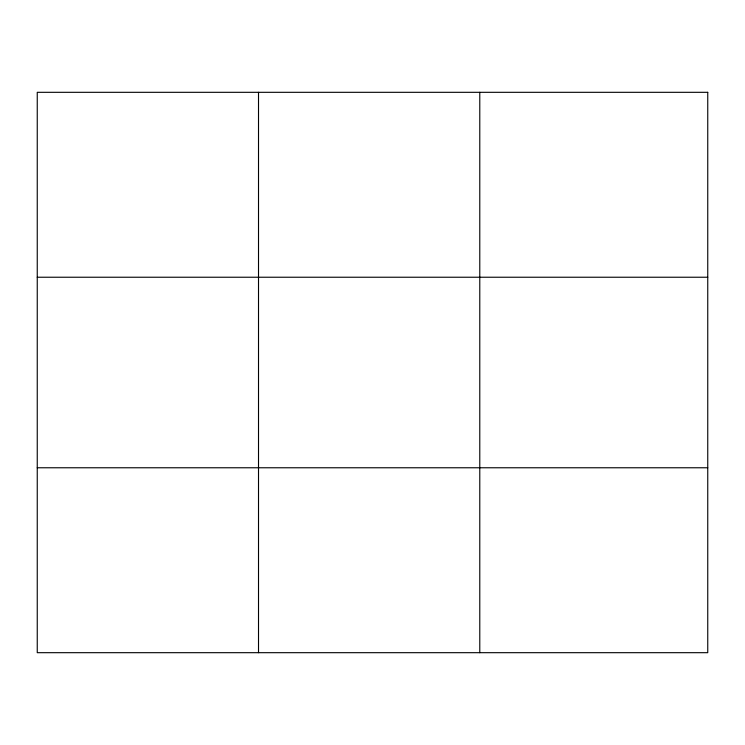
<?xml version="1.0" encoding="UTF-8"?>
<svg xmlns="http://www.w3.org/2000/svg" width="745" height="745" viewBox="0 0 745 745"><rect width="100%" height="100%" fill="white"/><g stroke="black" fill="none" stroke-linecap="round" stroke-linejoin="round"><path stroke-width="1.12" d="M258.515 92.315L258.515 652.685M479.78 92.315L479.78 652.685M37.25 277.233L707.75 277.233M37.25 467.767L707.75 467.767M707.75 92.315L707.75 652.685L37.25 652.685L37.25 92.315L707.75 92.315"/></g></svg>
